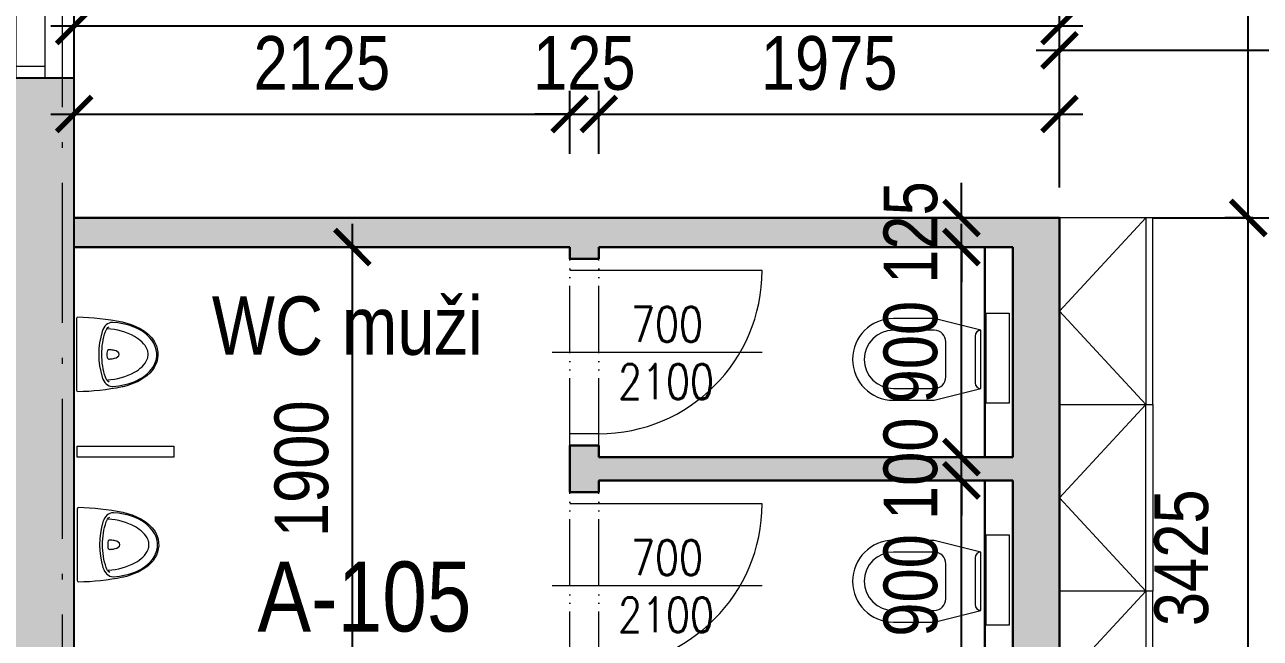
# Model space of a CAD drawing. Header units: millimetres. Extents: x 325046 to 1268204, y 1875583 to 2761998.
# Drawn here: x 1071917 to 1077215, y 2580716 to 2583346 of the extents above; entities that cross this region are included whole.
import ezdxf

# ---------------------------------------------------------------- set-up
doc = ezdxf.new("R2010")
doc.units = ezdxf.units.MM
doc.header["$LTSCALE"] = 100
doc.header["$PDMODE"] = 65
for name, pattern in [('ACAD_ISO05W100', [33, 24, -3, 0, -3, 0, -3]), ('ACAD_ISO10W100', [18.5, 12, -3, 0.5, -3]), ('DIVIDE', [31.75, 12.7, -6.35, 0, -6.35, 0, -6.35])]:
    doc.linetypes.add(name, pattern=pattern)
for name, color, linetype, lineweight, true_color in [('DVEŘE - POPIS', 7, 'Continuous', 5, 0x008a22), ('INTERIÉR', 7, 'Continuous', 5, 0xa65930), ('otvory', 7, 'Continuous', 20, 0xb30000), ('PŘÍČKY - SDK', 7, 'Continuous', 30, 0x6a1174), ('SANITA  - NOVÁ', 7, 'Continuous', 13, 0x3f3fde)]:
    doc.layers.add(name, color=color, linetype=linetype, lineweight=lineweight, true_color=true_color)
for name, color, linetype in [('kóty 100', 5, 'Continuous'), ('PŘÍČKY - ZDĚNÉ', 4, 'Continuous'), ('ČÍSLO MÍSTNOSTI', 4, 'Continuous')]:
    doc.layers.add(name, color=color, linetype=linetype)
doc.layers.add('Objekty - osy', color=5, linetype='ACAD_ISO10W100', lineweight=20)
doc.layers.add('ŠRAF-YTONG', color=54, linetype='Continuous', lineweight=9)
doc.layers.add('POPIS MÍSTNOSTÍ', color=7, linetype='Continuous', true_color=0x072bf2)
doc.layers.add('ŠRAF - SDK', color=7, linetype='Continuous', true_color=0xfbe0ee)
doc.styles.add('ARIAL NARROW', font='ARIALN.TTF')
doc.styles.add('FSIMPLEX', font='simplex.shx')
doc.dimstyles.new('100', dxfattribs={"dimscale": 100, "dimtxt": 2.3, "dimasz": 1.5, "dimexe": 1, "dimexo": 4, "dimgap": 1, "dimtad": 1, "dimdec": 0, "dimzin": 0, "dimdsep": 46, "dimtxsty": 'ARIAL NARROW', "dimblk": 'ARCHTICK', "dimcen": 4, "dimdle": 1, "dimclrd": 256, "dimclre": 256, "dimclrt": 7, "dimadec": 0, "dimazin": 0, "dimtfac": 1, "dimtdec": 0, "dimtix": 1, "dimtofl": 0, "dimtmove": 0, "dimatfit": 2, "dimldrblk": 'OBLIQUE', "dimfxl": 1, "dimtolj": 1, "dimtzin": 0, "dimlwd": -1, "dimlwe": -1, "dimarcsym": 1})

# ---------------------------------------------------------------- blocks, each defined once
blk = doc.blocks.new('A$C4B54234D')
at = {"layer": 'otvory', "linetype": 'DIVIDE', "ltscale": 8}
for p, q in [((873.7, 900), (873.7, 0)), ((998.7, 900), (998.7, 0))]:
    blk.add_line(p, q, dxfattribs=at)
at = {"layer": 'otvory'}
for p, q in [((873.7, 850), (998.7, 850)), ((73.7, 50), (998.7, 50))]:
    blk.add_line(p, q, dxfattribs=at)
at = {"layer": 'otvory', "ltscale": 2, "transparency": 33554687}
blk.add_line((1073.7, 450), (0, 450), dxfattribs=at)
blk.add_arc((873.7, 50), 800, 90, 180, dxfattribs=at)
blk = doc.blocks.new('A$C32F32A5B')
at = {"layer": 'SANITA  - NOVÁ', "ltscale": 2, "transparency": 33554687}
for p, q in [((0, 0), (0, 98.3)), ((0, 98.3), (386.6, 98.3)), ((386.6, 98.3), (386.6, 0)), ((386.6, 0), (0, 0))]:
    blk.add_line(p, q, dxfattribs=at)
for points in [[(313.1, 120.8), (363.1, 320.8), (363.1, 495.8, 1), (13.1, 495.8), (13.1, 320.8), (63.1, 120.8)], [(113.1, 270.8), (263.1, 270.8, 0.41), (313.1, 320.8), (313.1, 495.8, 1), (63.1, 495.8), (63.1, 320.8, 0.41), (113.1, 270.8)], [(63.1, 120.8), (313.1, 120.8, 0.41), (288.1, 145.8), (88.1, 145.8, 0.41), (63.1, 120.8)]]:
    blk.add_lwpolyline(points, format="xyb", dxfattribs=at)
blk = doc.blocks.new('A$C2DFD14CC')
at = {"layer": 'otvory', "linetype": 'ACAD_ISO05W100', "ltscale": 0.12}
for p, q in [((75, 0), (75, 800)), ((200, 0), (200, 800))]:
    blk.add_line(p, q, dxfattribs=at)
at = {"layer": 'otvory'}
for p, q in [((900, 750), (75, 750)), ((200, 50), (75, 50))]:
    blk.add_line(p, q, dxfattribs=at)
at = {"layer": 'otvory', "ltscale": 2, "transparency": 33554687}
blk.add_line((0, 400), (900, 400), dxfattribs=at)
blk.add_arc((200, 750), 700, 270, 0, dxfattribs=at)
blk = doc.blocks.new('pisoir')
for points, knots in [([(154.6, 0), (154.6, 0), (160.5, -3), (160.5, -3), (159, -67.2), (152.7, -131.2), (139.5, -194.1), (138.1, -200.9), (136.4, -207.8), (134.4, -214.5), (122.2, -255.1), (102.7, -297), (68.6, -323.8), (38.6, -347.2), (-1.4, -354.8), (-37.3, -341.4), (-90.4, -321.6), (-119, -265.7), (-134.3, -214.5), (-136.3, -207.8), (-138.1, -200.9), (-139.5, -194.1), (-152.7, -131.2), (-159, -67.2), (-160.5, -3), (-160.5, -3), (-154.5, 0), (-154.5, 0), (-154.5, 0), (154.6, 0), (154.6, 0)], [0, 0, 0, 0, 1, 1, 1, 2, 2, 2, 3, 3, 3, 4, 4, 4, 5, 5, 5, 6, 6, 6, 7, 7, 7, 8, 8, 8, 9, 9, 9, 10, 10, 10, 10]), ([(-137, -154), (-133.8, -210.8), (-115.3, -272), (-72.8, -311.9), (-42.2, -340.8), (0.3, -353), (39.7, -334.8), (105.8, -304.2), (133.2, -221.6), (137, -154), (137, -154), (137, -152.2), (137, -152.2), (137, -133.4), (121.5, -116.4), (97.7, -109), (33.9, -89.2), (-33.9, -89.2), (-97.7, -109), (-121.5, -116.4), (-137, -133.4), (-137, -152.2), (-137, -152.2), (-137, -154), (-137, -154)], [0, 0, 0, 0, 1, 1, 1, 2, 2, 2, 3, 3, 3, 4, 4, 4, 5, 5, 5, 6, 6, 6, 7, 7, 7, 8, 8, 8, 8]), ([(118.5, -138.4), (114.4, -130.6), (106.4, -125.6), (98.3, -122.9), (67.1, -112.5), (33.6, -107.3), (0, -107.3), (-33.6, -107.3), (-67.1, -112.5), (-98.3, -122.9), (-106.4, -125.6), (-114.4, -130.6), (-118.5, -138.4)], [0, 0, 0, 0, 1, 1, 1, 2, 2, 2, 3, 3, 3, 4, 4, 4, 4]), ([(109.7, -131.3), (106.6, -171.9), (96.8, -212.6), (76.4, -248.1), (63.5, -270.6), (45.3, -292.5), (20.7, -302.4), (13.7, -305.2), (6.8, -306.4), (0, -306.3), (-6.8, -306.4), (-13.7, -305.2), (-20.7, -302.4), (-45.3, -292.5), (-63.5, -270.6), (-76.4, -248.1), (-96.8, -212.6), (-106.6, -171.9), (-109.7, -131.3)], [0, 0, 0, 0, 1, 1, 1, 2, 2, 2, 3, 3, 3, 4, 4, 4, 5, 5, 5, 6, 6, 6, 6]), ([(-11.6, -129.7), (-15.3, -129.9), (-18.4, -132.2), (-19.6, -135.8), (-19.6, -135.8), (-19.9, -138.3), (-19.9, -138.3), (-19.8, -139.7), (-19.8, -141.1), (-19.7, -142.6), (-19.3, -149.1), (-18.4, -155.6), (-16.7, -161.9), (-14.7, -169.7), (-9.8, -181.5), (-0.1, -181.9), (9.5, -181.5), (14.7, -169.8), (16.7, -161.9), (18.4, -155.6), (19.3, -149.1), (19.7, -142.6), (19.8, -141), (19.9, -139.4), (19.9, -137.8), (19.9, -137.8), (19.5, -135.1), (19.5, -135.1), (18.3, -131.9), (15.4, -130.1), (12.1, -129.7), (12.1, -129.7), (12.1, -129.7), (12.1, -129.7), (4.2, -129.6), (-3.7, -129.6), (-11.6, -129.7), (-11.6, -129.7), (-11.6, -129.7), (-11.6, -129.7)], [0, 0, 0, 0, 1, 1, 1, 2, 2, 2, 3, 3, 3, 4, 4, 4, 5, 5, 5, 6, 6, 6, 7, 7, 7, 8, 8, 8, 9, 9, 9, 10, 10, 10, 11, 11, 11, 12, 12, 12, 13, 13, 13, 13])]:
    blk.add_open_spline(points, degree=3, knots=knots)
blk = doc.blocks.new('_ARCHTICK')
at = {"color": 0, "linetype": 'ByBlock', "const_width": 0.15}
blk.add_lwpolyline([(-0.5, -0.5), (0.5, 0.5)], dxfattribs=at)
blk = doc.blocks.new('*D324')
at = {"layer": 'Defpoints', "color": 0, "transparency": 16777216}
for p in [(1076353.7, 2582517.7), (1077163.1, 2582517.7), (1077753.7, 2579092.7)]:
    blk.add_point(p, dxfattribs=at)
at = {"layer": 'kóty 100', "transparency": 16777216}
for p, q in [((1077163.1, 2578992.7), (1077163.1, 2582617.7)), ((1076753.7, 2582517.7), (1077263.1, 2582517.7)), ((1077353.7, 2579092.7), (1077063.1, 2579092.7))]:
    blk.add_line(p, q, dxfattribs=at)
at = {"layer": 'kóty 100', "transparency": 16777216, "xscale": 150, "yscale": 150, "zscale": 150}
for p, rotation in [((1077163.1, 2582517.7), 90), ((1077163.1, 2579092.7), 270)]:
    blk.add_blockref('_ARCHTICK', p, dxfattribs=dict(at, rotation=rotation))
at = {"layer": 'kóty 100', "color": 7, "transparency": 16777216, "insert": (1076877.5, 2581061.3), "char_height": 230, "attachment_point": 5, "rotation": 90, "style": 'ARIAL NARROW'}
blk.add_mtext('\\A1;3425', dxfattribs=at)
blk = doc.blocks.new('_Oblique')
at = {"color": 0, "lineweight": -2}
blk.add_line((-0.5, -0.5), (0.5, 0.5), dxfattribs=at)
blk = doc.blocks.new('*D332')
at = {"layer": 'Defpoints', "color": 0, "transparency": 16777216}
for p in [(1075933.4, 2581392.7), (1076153.7, 2581392.7), (1076153.7, 2580492.7)]:
    blk.add_point(p, dxfattribs=at)
at = {"layer": 'kóty 100', "transparency": 16777216}
for p, q in [((1075933.4, 2580392.7), (1075933.4, 2581492.7)), ((1075753.7, 2581392.7), (1075833.4, 2581392.7)), ((1075753.7, 2580492.7), (1075833.4, 2580492.7))]:
    blk.add_line(p, q, dxfattribs=at)
at = {"layer": 'kóty 100', "transparency": 16777216, "xscale": 150, "yscale": 150, "zscale": 150}
for p, rotation in [((1075933.4, 2581392.7), 90), ((1075933.4, 2580492.7), 270)]:
    blk.add_blockref('_ARCHTICK', p, dxfattribs=dict(at, rotation=rotation))
at = {"layer": 'kóty 100', "color": 7, "transparency": 16777216, "insert": (1075715.9, 2580942.7), "char_height": 230, "attachment_point": 5, "rotation": 90, "style": 'ARIAL NARROW'}
blk.add_mtext('\\A1;900', dxfattribs=at)
blk = doc.blocks.new('*D333')
at = {"layer": 'Defpoints', "color": 0, "transparency": 16777216}
for p in [(1075933.4, 2581492.7), (1076153.7, 2581492.7), (1076153.7, 2581392.7)]:
    blk.add_point(p, dxfattribs=at)
at = {"layer": 'kóty 100', "transparency": 16777216}
for p, q in [((1075933.4, 2581492.7), (1075933.4, 2581642.7)), ((1075753.7, 2581492.7), (1075833.4, 2581492.7)), ((1075753.7, 2581392.7), (1075833.4, 2581392.7)), ((1075933.4, 2581392.7), (1075933.4, 2581242.7))]:
    blk.add_line(p, q, dxfattribs=at)
at = {"layer": 'kóty 100', "transparency": 16777216, "xscale": 150, "yscale": 150, "zscale": 150}
for p, rotation in [((1075933.4, 2581492.7), 270), ((1075933.4, 2581392.7), 90)]:
    blk.add_blockref('_ARCHTICK', p, dxfattribs=dict(at, rotation=rotation))
at = {"layer": 'kóty 100', "color": 7, "transparency": 16777216, "insert": (1075715.9, 2581442.7), "char_height": 230, "attachment_point": 5, "rotation": 90, "style": 'ARIAL NARROW'}
blk.add_mtext('\\A1;100', dxfattribs=at)
blk = doc.blocks.new('*D334')
at = {"layer": 'Defpoints', "color": 0, "transparency": 16777216}
for p in [(1075933.4, 2582392.7), (1076153.7, 2582392.7), (1076153.7, 2581492.7)]:
    blk.add_point(p, dxfattribs=at)
at = {"layer": 'kóty 100', "transparency": 16777216}
for p, q in [((1075933.4, 2581392.7), (1075933.4, 2582492.7)), ((1075753.7, 2582392.7), (1075833.4, 2582392.7)), ((1075753.7, 2581492.7), (1075833.4, 2581492.7))]:
    blk.add_line(p, q, dxfattribs=at)
at = {"layer": 'kóty 100', "transparency": 16777216, "xscale": 150, "yscale": 150, "zscale": 150}
for p, rotation in [((1075933.4, 2582392.7), 90), ((1075933.4, 2581492.7), 270)]:
    blk.add_blockref('_ARCHTICK', p, dxfattribs=dict(at, rotation=rotation))
at = {"layer": 'kóty 100', "color": 7, "transparency": 16777216, "insert": (1075715.9, 2581942.7), "char_height": 230, "attachment_point": 5, "rotation": 90, "style": 'ARIAL NARROW'}
blk.add_mtext('\\A1;900', dxfattribs=at)
blk = doc.blocks.new('*D335')
at = {"layer": 'Defpoints', "color": 0, "transparency": 16777216}
for p in [(1075933.4, 2582517.7), (1076353.7, 2582517.7), (1076153.7, 2582392.7)]:
    blk.add_point(p, dxfattribs=at)
at = {"layer": 'kóty 100', "transparency": 16777216}
for p, q in [((1075933.4, 2582517.7), (1075933.4, 2582667.7)), ((1075953.7, 2582517.7), (1075833.4, 2582517.7)), ((1075753.7, 2582392.7), (1075833.4, 2582392.7)), ((1075933.4, 2582392.7), (1075933.4, 2582242.7))]:
    blk.add_line(p, q, dxfattribs=at)
at = {"layer": 'kóty 100', "transparency": 16777216, "xscale": 150, "yscale": 150, "zscale": 150}
for p, rotation in [((1075933.4, 2582517.7), 270), ((1075933.4, 2582392.7), 90)]:
    blk.add_blockref('_ARCHTICK', p, dxfattribs=dict(at, rotation=rotation))
at = {"layer": 'kóty 100', "color": 7, "transparency": 16777216, "insert": (1075715.9, 2582455.2), "char_height": 230, "attachment_point": 5, "rotation": 90, "style": 'ARIAL NARROW'}
blk.add_mtext('\\A1;125', dxfattribs=at)
blk = doc.blocks.new('*D241')
at = {"layer": 'Defpoints', "color": 0, "transparency": 16777216}
for p in [(1077163.1, 2587042.7), (1078203.7, 2587042.7), (1077583.4, 2582517.7)]:
    blk.add_point(p, dxfattribs=at)
at = {"layer": 'kóty 100', "transparency": 16777216}
for p, q in [((1077163.1, 2582417.7), (1077163.1, 2587142.7)), ((1077803.7, 2587042.7), (1077063.1, 2587042.7)), ((1077183.4, 2582517.7), (1077063.1, 2582517.7))]:
    blk.add_line(p, q, dxfattribs=at)
at = {"layer": 'kóty 100', "transparency": 16777216, "xscale": 150, "yscale": 150, "zscale": 150}
for p, rotation in [((1077163.1, 2587042.7), 90), ((1077163.1, 2582517.7), 270)]:
    blk.add_blockref('_ARCHTICK', p, dxfattribs=dict(at, rotation=rotation))
at = {"layer": 'kóty 100', "color": 7, "transparency": 16777216, "insert": (1076945.6, 2584780.2), "char_height": 230, "attachment_point": 5, "rotation": 90, "style": 'ARIAL NARROW'}
blk.add_mtext('\\A1;4525', dxfattribs=at)
blk = doc.blocks.new('*D341')
at = {"layer": 'Defpoints', "color": 0, "transparency": 16777216}
for p in [(1076353.7, 2583340.5), (1072128.7, 2582517.7), (1076353.7, 2582517.7)]:
    blk.add_point(p, dxfattribs=at)
at = {"layer": 'kóty 100', "transparency": 16777216}
for p, q in [((1072128.7, 2582917.7), (1072128.7, 2583440.5)), ((1076353.7, 2582917.7), (1076353.7, 2583440.5)), ((1072028.7, 2583340.5), (1076453.7, 2583340.5))]:
    blk.add_line(p, q, dxfattribs=at)
at = {"layer": 'kóty 100', "transparency": 16777216, "xscale": 150, "yscale": 150, "zscale": 150, "rotation": 180}
blk.add_blockref('_ARCHTICK', (1072128.7, 2583340.5), dxfattribs=at)
at = {"layer": 'kóty 100', "transparency": 16777216, "xscale": 150, "yscale": 150, "zscale": 150}
blk.add_blockref('_ARCHTICK', (1076353.7, 2583340.5), dxfattribs=at)
at = {"layer": 'kóty 100', "color": 7, "transparency": 16777216, "insert": (1074241.2, 2583558), "char_height": 230, "attachment_point": 5, "style": 'ARIAL NARROW'}
blk.add_mtext('\\A1;4225', dxfattribs=at)
blk = doc.blocks.new('*D342')
at = {"layer": 'Defpoints', "color": 0, "transparency": 16777216}
for p in [(1078203.7, 2583236.5), (1078203.7, 2583236.5), (1076353.7, 2582517.7)]:
    blk.add_point(p, dxfattribs=at)
at = {"layer": 'kóty 100', "transparency": 16777216}
for p, q in [((1076353.7, 2582917.7), (1076353.7, 2583336.5)), ((1076253.7, 2583236.5), (1078303.7, 2583236.5)), ((1078203.7, 2582836.5), (1078203.7, 2583136.5))]:
    blk.add_line(p, q, dxfattribs=at)
at = {"layer": 'kóty 100', "transparency": 16777216, "xscale": 150, "yscale": 150, "zscale": 150, "rotation": 180}
blk.add_blockref('_ARCHTICK', (1076353.7, 2583236.5), dxfattribs=at)
at = {"layer": 'kóty 100', "transparency": 16777216, "xscale": 150, "yscale": 150, "zscale": 150}
blk.add_blockref('_ARCHTICK', (1078203.7, 2583236.5), dxfattribs=at)
at = {"layer": 'kóty 100', "color": 7, "transparency": 16777216, "insert": (1077568, 2583501.2), "char_height": 230, "attachment_point": 5, "style": 'ARIAL NARROW'}
blk.add_mtext('\\A1;1850', dxfattribs=at)
blk = doc.blocks.new('*D344')
at = {"layer": 'Defpoints', "color": 0, "transparency": 16777216}
for p in [(1074253.7, 2582962.9), (1072128.7, 2582517.7), (1074253.7, 2582392.7)]:
    blk.add_point(p, dxfattribs=at)
at = {"layer": 'kóty 100', "transparency": 16777216}
for p, q in [((1072128.7, 2582917.7), (1072128.7, 2583062.9)), ((1074253.7, 2582792.7), (1074253.7, 2583062.9)), ((1072028.7, 2582962.9), (1074353.7, 2582962.9))]:
    blk.add_line(p, q, dxfattribs=at)
at = {"layer": 'kóty 100', "transparency": 16777216, "xscale": 150, "yscale": 150, "zscale": 150, "rotation": 180}
blk.add_blockref('_ARCHTICK', (1072128.7, 2582962.9), dxfattribs=at)
at = {"layer": 'kóty 100', "transparency": 16777216, "xscale": 150, "yscale": 150, "zscale": 150}
blk.add_blockref('_ARCHTICK', (1074253.7, 2582962.9), dxfattribs=at)
at = {"layer": 'kóty 100', "color": 7, "transparency": 16777216, "insert": (1073191.2, 2583180.4), "char_height": 230, "attachment_point": 5, "style": 'ARIAL NARROW'}
blk.add_mtext('\\A1;2125', dxfattribs=at)
blk = doc.blocks.new('*D345')
at = {"layer": 'Defpoints', "color": 0, "transparency": 16777216}
for p in [(1074378.7, 2582962.9), (1074253.7, 2582392.7), (1074378.7, 2582392.7)]:
    blk.add_point(p, dxfattribs=at)
at = {"layer": 'kóty 100', "transparency": 16777216}
for p, q in [((1074253.7, 2582792.7), (1074253.7, 2583062.9)), ((1074378.7, 2582792.7), (1074378.7, 2583062.9)), ((1074253.7, 2582962.9), (1074103.7, 2582962.9)), ((1074378.7, 2582962.9), (1074528.7, 2582962.9))]:
    blk.add_line(p, q, dxfattribs=at)
at = {"layer": 'kóty 100', "transparency": 16777216, "xscale": 150, "yscale": 150, "zscale": 150}
blk.add_blockref('_ARCHTICK', (1074253.7, 2582962.9), dxfattribs=at)
at = {"layer": 'kóty 100', "transparency": 16777216, "xscale": 150, "yscale": 150, "zscale": 150, "rotation": 180}
blk.add_blockref('_ARCHTICK', (1074378.7, 2582962.9), dxfattribs=at)
at = {"layer": 'kóty 100', "color": 7, "transparency": 16777216, "insert": (1074316.2, 2583180.4), "char_height": 230, "attachment_point": 5, "style": 'ARIAL NARROW'}
blk.add_mtext('\\A1;125', dxfattribs=at)
blk = doc.blocks.new('*D346')
at = {"layer": 'Defpoints', "color": 0, "transparency": 16777216}
for p in [(1076353.7, 2582962.9), (1074378.7, 2582392.7), (1076353.7, 2582248.9)]:
    blk.add_point(p, dxfattribs=at)
at = {"layer": 'kóty 100', "transparency": 16777216}
for p, q in [((1074378.7, 2582792.7), (1074378.7, 2583062.9)), ((1076353.7, 2582648.9), (1076353.7, 2583062.9)), ((1074278.7, 2582962.9), (1076453.7, 2582962.9))]:
    blk.add_line(p, q, dxfattribs=at)
at = {"layer": 'kóty 100', "transparency": 16777216, "xscale": 150, "yscale": 150, "zscale": 150, "rotation": 180}
blk.add_blockref('_ARCHTICK', (1074378.7, 2582962.9), dxfattribs=at)
at = {"layer": 'kóty 100', "transparency": 16777216, "xscale": 150, "yscale": 150, "zscale": 150}
blk.add_blockref('_ARCHTICK', (1076353.7, 2582962.9), dxfattribs=at)
at = {"layer": 'kóty 100', "color": 7, "transparency": 16777216, "insert": (1075366.2, 2583180.4), "char_height": 230, "attachment_point": 5, "style": 'ARIAL NARROW'}
blk.add_mtext('\\A1;1975', dxfattribs=at)
blk = doc.blocks.new('*D245')
at = {"layer": 'Defpoints', "color": 0, "transparency": 16777216}
for p in [(1071758.9, 2582392.7), (1073322, 2582392.7), (1072933.9, 2580492.7)]:
    blk.add_point(p, dxfattribs=at)
at = {"layer": 'kóty 100', "transparency": 16777216}
for p, q in [((1073322, 2580392.7), (1073322, 2582492.7)), ((1072158.9, 2582392.7), (1073422, 2582392.7)), ((1073333.9, 2580492.7), (1073422, 2580492.7))]:
    blk.add_line(p, q, dxfattribs=at)
at = {"layer": 'kóty 100', "transparency": 16777216, "xscale": 150, "yscale": 150, "zscale": 150}
for p, rotation in [((1073322, 2582392.7), 90), ((1073322, 2580492.7), 270)]:
    blk.add_blockref('_ARCHTICK', p, dxfattribs=dict(at, rotation=rotation))
at = {"layer": 'kóty 100', "color": 7, "transparency": 16777216, "insert": (1073104.6, 2581442.7), "char_height": 230, "attachment_point": 5, "rotation": 90, "style": 'ARIAL NARROW'}
blk.add_mtext('\\A1;1900', dxfattribs=at)
blk = doc.blocks.new('*D351')
at = {"layer": 'Defpoints', "color": 0, "transparency": 16777216}
for p in [(1078473.7, 2590542.7), (1001625.4, 2452363.4), (1003086.6, 2452363.4)]:
    blk.add_point(p, dxfattribs=at)
at = {"layer": 'kóty 100', "transparency": 16777216}
for p, q in [((1003086.6, 2590642.7), (1003086.6, 2452263.4)), ((1078073.7, 2590542.7), (1002986.6, 2590542.7)), ((1002025.4, 2452363.4), (1003186.6, 2452363.4))]:
    blk.add_line(p, q, dxfattribs=at)
at = {"layer": 'kóty 100', "transparency": 16777216, "xscale": 150, "yscale": 150, "zscale": 150}
for p, rotation in [((1003086.6, 2590542.7), 90), ((1003086.6, 2452363.4), 270)]:
    blk.add_blockref('_ARCHTICK', p, dxfattribs=dict(at, rotation=rotation))
at = {"layer": 'kóty 100', "color": 7, "transparency": 16777216, "insert": (1002869.2, 2521453.1), "char_height": 230, "attachment_point": 5, "rotation": 90, "style": 'ARIAL NARROW'}
blk.add_mtext('\\A1;138179', dxfattribs=at)

msp = doc.modelspace()

# ---------------------------------------------------------------- hatches: boundary and pattern name
at = {"layer": 'ŠRAF - SDK'}
h = msp.add_hatch(color=256, dxfattribs=at)
h.dxf.hatch_style = 1
h.paths.add_polyline_path([(1072128.7, 2582517.7), (1072128.7, 2582392.7), (1074253.7, 2582392.7), (1074253.7, 2582342.7), (1074378.7, 2582342.7), (1074378.7, 2582392.7), (1076153.7, 2582392.7), (1076153.7, 2581492.7), (1074378.7, 2581492.7), (1074378.7, 2581542.7), (1074253.7, 2581542.7), (1074253.7, 2581342.7), (1074378.7, 2581342.7), (1074378.7, 2581392.7), (1076153.7, 2581392.7), (1076153.7, 2580492.7), (1074378.7, 2580492.7), (1074378.7, 2580542.7), (1074253.7, 2580542.7), (1074253.7, 2580492.7), (1074203.7, 2580492.7), (1074203.7, 2580367.7), (1074253.7, 2580367.7), (1074253.7, 2578092.7), (1074203.7, 2578092.7), (1074203.7, 2577967.7), (1074478.7, 2577967.7), (1074478.7, 2578092.7), (1074378.7, 2578092.7), (1074378.7, 2580292.7), (1076228.7, 2580292.7), (1076228.7, 2578092.7), (1075378.7, 2578092.7), (1075378.7, 2577967.7), (1076353.7, 2577967.7), (1076353.7, 2578967.7), (1076753.7, 2578967.7), (1076753.7, 2579092.7), (1076353.7, 2579092.7), (1076353.7, 2582517.7)])
h.paths.add_polyline_path([(1073303.7, 2580367.7), (1073303.7, 2580492.7), (1072128.7, 2580492.7), (1072128.7, 2580367.7), (1072278.7, 2580367.7), (1072278.7, 2578517.7), (1072128.7, 2578517.7), (1072128.7, 2578392.7), (1072828.7, 2578392.7), (1072828.7, 2577967.7), (1073303.7, 2577967.7), (1073303.7, 2578092.7), (1072953.7, 2578092.7), (1072953.7, 2578517.7), (1072378.7, 2578517.7), (1072378.7, 2580367.7)], flags=17)
at = {"layer": 'ŠRAF-YTONG', "true_color": 0x919191}
h = msp.add_hatch(color=252, dxfattribs=at)
h.dxf.hatch_style = 1
h.paths.add_polyline_path([(1072128.7, 2590642.7), (1071878.7, 2590642.7), (1071878.7, 2588117.7), (1072128.7, 2588117.7)])
h.paths.add_polyline_path([(1072128.7, 2587217.7), (1071878.7, 2587217.7), (1071878.7, 2585092.7), (1072128.7, 2585092.7)])
h.paths.add_polyline_path([(1072128.7, 2584692.7), (1071878.7, 2584692.7), (1071878.7, 2584017.7), (1072128.7, 2584017.7)])
h.paths.add_polyline_path([(1072128.7, 2583117.7), (1071878.7, 2583117.7), (1071878.7, 2579092.7), (1072128.7, 2579092.7)])
h.paths.add_polyline_path([(1072128.7, 2578692.7), (1071878.7, 2578692.7), (1071878.7, 2577517.7), (1072128.7, 2577517.7)])
h.paths.add_polyline_path([(1072128.7, 2576417.7), (1071878.7, 2576417.7), (1071878.7, 2573092.7), (1072128.7, 2573092.7)])
h.paths.add_polyline_path([(1077753.7, 2572942.7), (1072278.7, 2572942.7), (1072278.7, 2572692.7), (1077753.7, 2572692.7)])

# ---------------------------------------------------------------- linework, layer by layer
at = {"layer": 'INTERIÉR'}
for points in [[(1076753.8, 2582517.7), (1076353.7, 2582517.7), (1076353.7, 2581717.8), (1076753.8, 2581717.8)], [(1076753.8, 2580917.8), (1076353.7, 2580917.8), (1076353.7, 2581717.8), (1076753.8, 2581717.8)], [(1076753.8, 2580917.8), (1076353.7, 2580917.8), (1076353.7, 2580117.9), (1076753.8, 2580117.9)]]:
    msp.add_lwpolyline(points, close=True, dxfattribs=at)
for points in [[(1076723.8, 2582517.7), (1076723.7, 2581717.8), (1076353.7, 2582117.8), (1076723.8, 2582517.7)], [(1076723.8, 2580917.8), (1076723.7, 2581717.8), (1076353.7, 2581317.8), (1076723.8, 2580917.8)], [(1076723.8, 2580917.8), (1076723.7, 2580117.9), (1076353.7, 2580517.9), (1076723.8, 2580917.8)]]:
    msp.add_lwpolyline(points, dxfattribs=at)
at = {"layer": 'Objekty - osy', "ltscale": 0.5}
msp.add_lwpolyline([(1072078.7, 2571892.7), (1072078.7, 2591892.7)], dxfattribs=at)
at = {"layer": 'PŘÍČKY - SDK'}
for p, q in [((1076353.7, 2582517.7), (1072128.7, 2582517.7)), ((1076353.7, 2579092.7), (1076353.7, 2582517.7)), ((1074253.7, 2582392.7), (1072128.7, 2582392.7)), ((1074253.7, 2582392.7), (1074253.7, 2582342.7)), ((1074378.7, 2582392.7), (1074378.7, 2582342.7)), ((1076153.7, 2582392.7), (1074378.7, 2582392.7)), ((1076033.7, 2581492.7), (1076033.7, 2582392.7)), ((1076153.7, 2581492.7), (1076153.7, 2582392.7)), ((1074378.7, 2582342.7), (1074253.7, 2582342.7)), ((1074253.7, 2581542.7), (1074253.7, 2581342.7)), ((1074378.7, 2581542.7), (1074253.7, 2581542.7)), ((1074378.7, 2581542.7), (1074378.7, 2581492.7)), ((1076153.7, 2581492.7), (1074378.7, 2581492.7)), ((1074378.7, 2581392.7), (1074378.7, 2581342.7)), ((1076153.7, 2581392.7), (1074378.7, 2581392.7)), ((1076033.7, 2580492.7), (1076033.7, 2581392.7)), ((1076153.7, 2580492.7), (1076153.7, 2581392.7)), ((1074378.7, 2581342.7), (1074253.7, 2581342.7))]:
    msp.add_line(p, q, dxfattribs=at)
at = {"layer": 'PŘÍČKY - ZDĚNÉ'}
for p in [(1071878.7, 2583117.7), (1072128.7, 2579092.7)]:
    msp.add_line(p, (1072128.7, 2583117.7), dxfattribs=at)
at = {"layer": 'SANITA  - NOVÁ'}
msp.add_lwpolyline([(1072141.6, 2581539.7), (1072556.8, 2581539.7), (1072556.8, 2581491.9), (1072141.6, 2581491.9)], close=True, dxfattribs=at)

# ---------------------------------------------------------------- block references
at = {"layer": 'otvory'}
for name, p in [('A$C4B54234D', (1071005, 2583117.7)), ('A$C2DFD14CC', (1074178.7, 2581542.7)), ('A$C2DFD14CC', (1074178.7, 2580542.7))]:
    msp.add_blockref(name, p, dxfattribs=at)
at = {"layer": 'SANITA  - NOVÁ', "xscale": -1, "rotation": 89.99999492690303}
for p in [(1072140.1, 2581933), (1072143.4, 2581117.2)]:
    msp.add_blockref('pisoir', p, dxfattribs=at)
at = {"layer": 'SANITA  - NOVÁ', "rotation": 89.99999999999999}
for p in [(1076137.3, 2581723.3), (1076137.3, 2580772.6)]:
    msp.add_blockref('A$C32F32A5B', p, dxfattribs=at)

# ---------------------------------------------------------------- texts
at = {"layer": 'DVEŘE - POPIS', "style": 'FSIMPLEX', "width": 0.8}
for s, p in [('700', (1074516.4, 2581987.3)), ('2100', (1074461, 2581741.7)), ('700', (1074516.4, 2580987.3)), ('2100', (1074461, 2580741.7))]:
    msp.add_text(s, height=150, dxfattribs=at).set_placement(p)
at = {"layer": 'POPIS MÍSTNOSTÍ', "insert": (1072719.5, 2582181.3), "char_height": 250, "width": 3980.887, "attachment_point": 1, "style": 'ARIAL NARROW'}
msp.add_mtext('WC muži', dxfattribs=at)
at = {"layer": 'ČÍSLO MÍSTNOSTI', "style": 'ARIAL NARROW'}
msp.add_text('A-105', height=300, dxfattribs=at).set_placement((1072915.4, 2580745.2))

# ---------------------------------------------------------------- dimensions: what is measured, and where the dimension line sits
at = {"layer": 'kóty 100'}
for base, p1, p2, picture, middle in [((1003086.6, 2452363.4), (1078473.7, 2590542.7), (1001625.4, 2452363.4), '*D351', (1002869.2, 2521453.1)), ((1077163.1, 2587042.7), (1077583.4, 2582517.7), (1078203.7, 2587042.7), '*D241', (1076945.6, 2584780.2)), ((1075933.4, 2582517.7), (1076153.7, 2582392.7), (1076353.7, 2582517.7), '*D335', (1075715.9, 2582455.2)), ((1073322, 2582392.7), (1072933.9, 2580492.7), (1071758.9, 2582392.7), '*D245', (1073104.6, 2581442.7)), ((1075933.4, 2582392.7), (1076153.7, 2581492.7), (1076153.7, 2582392.7), '*D334', (1075715.9, 2581942.7)), ((1075933.4, 2581492.7), (1076153.7, 2581392.7), (1076153.7, 2581492.7), '*D333', (1075715.9, 2581442.7)), ((1075933.4, 2581392.7), (1076153.7, 2580492.7), (1076153.7, 2581392.7), '*D332', (1075715.9, 2580942.7))]:
    dim = msp.add_linear_dim(base=base, p1=p1, p2=p2, angle=90, dimstyle='100', override={"dimtmove": 1}, dxfattribs=at)
    dim.commit()
    dim.dimension.update_dxf_attribs({"geometry": picture, "text_midpoint": middle})
for base, p2, picture, middle in [((1076353.7, 2583340.5), (1076353.7, 2582517.7), '*D341', (1074241.2, 2583558)), ((1074253.7, 2582962.9), (1074253.7, 2582392.7), '*D344', (1073191.2, 2583180.4))]:
    dim = msp.add_linear_dim(base=base, p1=(1072128.7, 2582517.7), p2=p2, dimstyle='100', dxfattribs=at)
    dim.commit()
    dim.dimension.update_dxf_attribs({"geometry": picture, "text_midpoint": middle})
dim = msp.add_linear_dim(base=(1078203.7, 2583236.5), p1=(1076353.7, 2582517.7), p2=(1078203.7, 2583236.5), dimstyle='100', override={"dimtmove": 1}, dxfattribs=at)
dim.commit()
dim.dimension.update_dxf_attribs({"geometry": '*D342', "text_midpoint": (1077568, 2583283.8), "dimtype": 160})
for base, p1, p2, picture, middle in [((1074378.7, 2582962.9), (1074253.7, 2582392.7), (1074378.7, 2582392.7), '*D345', (1074316.2, 2583180.4)), ((1076353.7, 2582962.9), (1074378.7, 2582392.7), (1076353.7, 2582248.9), '*D346', (1075366.2, 2583180.4))]:
    dim = msp.add_linear_dim(base=base, p1=p1, p2=p2, dimstyle='100', override={"dimtmove": 1}, dxfattribs=at)
    dim.commit()
    dim.dimension.update_dxf_attribs({"geometry": picture, "text_midpoint": middle})
dim = msp.add_linear_dim(base=(1077163.1, 2582517.7), p1=(1077753.7, 2579092.7), p2=(1076353.7, 2582517.7), angle=90, dimstyle='100', override={"dimtmove": 1}, dxfattribs=at)
dim.commit()
dim.dimension.update_dxf_attribs({"geometry": '*D324', "text_midpoint": (1077095, 2581061.3), "dimtype": 160})

doc.saveas('drawing.dxf')
